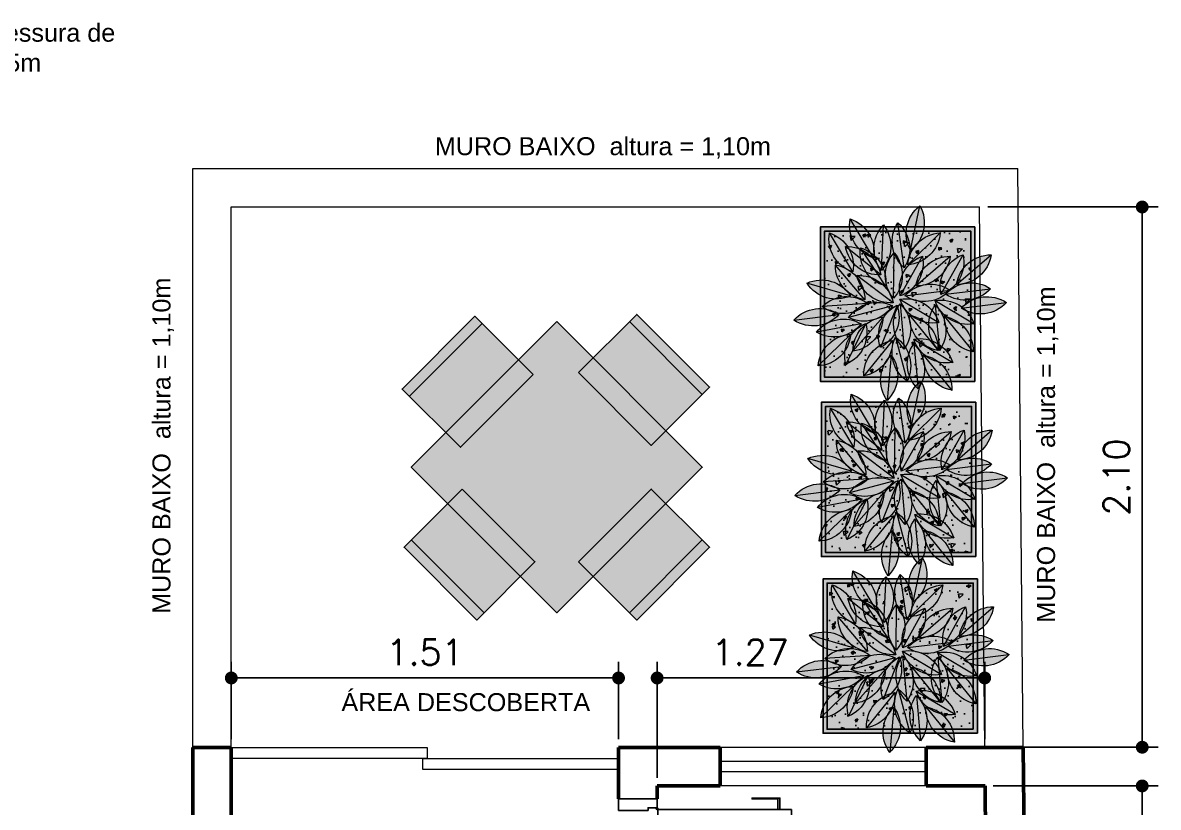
# Model space of a CAD drawing. Header units: millimetres. Extents: x -4763 to 645, y -25 to 217.
# Drawn here: x -39.127 to -34.711, y 54.248 to 57.297 of the extents above; entities that cross this region are included whole.
import ezdxf

# ---------------------------------------------------------------- set-up
doc = ezdxf.new("R2010")
doc.units = ezdxf.units.MM
doc.header["$LTSCALE"] = 0.5
doc.header["$PDMODE"] = 3
doc.linetypes.add('HIDDEN2', pattern=[4.7625, 3.175, -1.5875])
for name, color, linetype, lineweight in [('A-TRACEJADO', 251, 'HIDDEN2', 18), ('Alvenaria-alta', 5, 'Continuous', 50), ('Alvenaria-baixa', 3, 'Continuous', 20), ('ARQ cota externa', 1, 'Continuous', 15), ('ARQ Esquadria 2', 2, 'Continuous', 20), ('ARQ Esquadrias 1', 1, 'Continuous', 13)]:
    doc.layers.add(name, color=color, linetype=linetype, lineweight=lineweight)
for name, color, linetype in [('AI-Hatch mob', 254, 'Continuous'), ('AI-Mob', 2, 'Continuous'), ('AI-Paisagismo', 95, 'Continuous'), ('AI-Produção', 1, 'Continuous'), ('DETALHE', 2, 'Continuous')]:
    doc.layers.add(name, color=color, linetype=linetype)
doc.styles.add('arial 7', font='arial.ttf', dxfattribs={"height": 0.07})
doc.styles.add('RS50', font='romans.shx', dxfattribs={"height": 0.1})
doc.dimstyles.new('Cota 50', dxfattribs={"dimscale": 0.05, "dimtxt": 0.1, "dimasz": 1, "dimexe": 1.25, "dimexo": 0.625, "dimgap": 1, "dimtad": 1, "dimzin": 4, "dimdsep": 46, "dimtxsty": 'RS50', "dimblk": 'DOT', "dimcen": 0.1, "dimclrd": 256, "dimclre": 256, "dimclrt": 256, "dimadec": 0, "dimazin": 0, "dimtfac": 1, "dimtix": 1, "dimtmove": 0, "dimatfit": 3, "dimldrblk": 'DOT', "dimfxl": 1.25, "dimarcsym": 0})

# ---------------------------------------------------------------- blocks, each defined once
blk = doc.blocks.new('P60E')
at = {"layer": 'A-TRACEJADO'}
blk.add_arc((0.035, 0.15), 0.5254, 0, 85.9337, dxfattribs=at)
at = {"layer": 'DETALHE', "color": 2}
for p, q in [((0.0414, 0.673), (0.0414, 0.1527)), ((0.0723, 0.673), (0.0414, 0.673)), ((0.0723, 0.1527), (0.0723, 0.673)), ((0.0414, 0.1527), (0.0723, 0.1527))]:
    blk.add_line(p, q, dxfattribs=at)
at = {"layer": 'DETALHE', "color": 1}
for points in [[(0.0414, 0.6271), (-0.0028, 0.6271), (-0.0028, 0.519), (0.0005, 0.519), (0.0005, 0.6191), (0.0414, 0.6191)], [(0.0723, 0.6271), (0.1165, 0.6271), (0.1165, 0.519), (0.1132, 0.519), (0.1132, 0.6191), (0.0723, 0.6191)]]:
    blk.add_lwpolyline(points, close=True, dxfattribs=at)
at = {"layer": 'DETALHE', "color": 2}
for points in [[(0, 0.15), (0.035, 0.15), (0.035, 0.115), (0.045, 0.115), (0.045, 0), (0, 0)], [(0.6, 0.15), (0.565, 0.15), (0.565, 0.115), (0.555, 0.115), (0.555, 0), (0.6, 0)]]:
    blk.add_lwpolyline(points, close=True, dxfattribs=at)
blk.add_circle((0.0383, 0.15), 0.00326, dxfattribs=at)
blk = doc.blocks.new('MESA 8')
at = {"layer": 'AI-Hatch mob'}
for points in [[(178.6251, 145.7712), (178.2251, 145.7712), (178.2251, 145.7312), (178.6251, 145.7312)], [(178.8251, 144.7312), (178.0251, 144.7312), (178.0251, 145.5312), (178.8251, 145.5312)]]:
    blk.add_hatch(color=31, dxfattribs=at).paths.add_polyline_path(points)
at = {"layer": 'AI-Hatch mob', "ltscale": 3}
blk.add_hatch(color=254, dxfattribs=at).paths.add_polyline_path([(178.6251, 145.7312), (178.2251, 145.7312), (178.2251, 145.5312), (178.6251, 145.5312)])
at = {"layer": 'AI-Hatch mob'}
h = blk.add_hatch(color=31, dxfattribs=at)
h.paths.add_polyline_path([(177.8251, 145.3312), (177.7851, 145.3312), (177.7851, 144.9312), (177.8251, 144.9312)])
h.paths.add_polyline_path([(178.6251, 144.5312), (178.2251, 144.5312), (178.2251, 144.4912), (178.6251, 144.4912)])
h.paths.add_polyline_path([(179.0651, 145.3414), (179.0251, 145.3414), (179.0251, 144.9414), (179.0651, 144.9414)])
at = {"layer": 'AI-Hatch mob', "ltscale": 3}
h = blk.add_hatch(color=254, dxfattribs=at)
h.paths.add_polyline_path([(178.0251, 145.3312), (177.8251, 145.3312), (177.8251, 144.9312), (178.0251, 144.9312)])
h.paths.add_polyline_path([(178.6251, 144.7312), (178.2251, 144.7312), (178.2251, 144.5312), (178.6251, 144.5312)])
h.paths.add_polyline_path([(179.0251, 145.3414), (178.8251, 145.3414), (178.8251, 144.9414), (179.0251, 144.9414)])
for p, q in [((178.6251, 145.7312), (178.2251, 145.7312)), ((177.8251, 144.9312), (177.8251, 145.3312)), ((179.0251, 144.9414), (179.0251, 145.3414)), ((178.6251, 144.5312), (178.2251, 144.5312))]:
    blk.add_line(p, q)
for points in [[(178.6251, 145.4512), (178.6251, 145.7712), (178.2251, 145.7712), (178.2251, 145.4512)], [(178.8251, 144.7312), (178.0251, 144.7312), (178.0251, 145.5312), (178.8251, 145.5312)], [(178.1051, 145.3312), (177.7851, 145.3312), (177.7851, 144.9312), (178.1051, 144.9312)], [(178.7451, 144.9414), (179.0651, 144.9414), (179.0651, 145.3414), (178.7451, 145.3414)], [(178.6251, 144.8112), (178.6251, 144.4912), (178.2251, 144.4912), (178.2251, 144.8112)]]:
    blk.add_lwpolyline(points, close=True)
blk = doc.blocks.new('VASO QUADRADO 50CM - FOLHAGEM - PLANTA')
at = {"layer": 'AI-Hatch mob', "ltscale": 3, "true_color": 0xd9c8a0}
h = blk.add_hatch(color=9, dxfattribs=at)
h.dxf.hatch_style = 1
h.paths.add_polyline_path([(0, 0), (0.5, 0), (0.5, -0.5), (0, -0.5)])
h.paths.add_polyline_path([(0.0133, -0.0133), (0.4867, -0.0133), (0.4867, -0.4867), (0.0133, -0.4867)], flags=16)
at = {"layer": 'AI-Hatch mob', "ltscale": 3}
h = blk.add_hatch(color=255, dxfattribs=at)
h.dxf.hatch_style = 1
h.paths.add_polyline_path([(0.0133, -0.0133), (0.4867, -0.0133), (0.4867, -0.4867), (0.0133, -0.4867)])
at = {"layer": 'AI-Hatch mob', "ltscale": 3, "true_color": 0xa0784b}
h = blk.add_hatch(dxfattribs=at)
h.set_pattern_fill('AR-CONC,_O', color=35, scale=0.0006)
h.set_pattern_definition([(50, (0.01333, -0.48667), (0.109311, -0.009563), [0.01143, -0.12573]), (355, (0.01333, -0.48667), (-0.021146, 0.114634), [0.009144, -0.100584]), (100.451, (0.02244, -0.48746), (0.088166, 0.10507), [0.009714, -0.106854]), (46.184, (0.01333, -0.45619), (0.162647, -0.025225), [0.017145, -0.188595]), (96.636, (0.02689, -0.45829), (0.142443, 0.148455), [0.01457, -0.16028]), (351.184, (0.01333, -0.45619), (0.142443, 0.148455), [0.013716, -0.150876]), (21, (0.02857, -0.46381), (0.090969, -0.061359), [0.01143, -0.12573]), (326, (0.02857, -0.46381), (0.037081, 0.110513), [0.009144, -0.100584]), (71.451, (0.03615, -0.46892), (0.12805, 0.049154), [0.009714, -0.106854]), (37.5, (0.013333, -0.486667), (0.0018532, 0.050733), [0, -0.099365, 0, -0.102108, 0, -0.100965]), (7.5, (0.013333, -0.486667), (0.040092, 0.0601083), [0, -0.058217, 0, -0.097079, 0, -0.038481]), (327.5, (-0.02065, -0.486667), (0.0813544, -0.0034372), [0, -0.0381, 0, -0.118872, 0, -0.157734]), (317.5, (-0.03589, -0.48667), (0.0888775, 0.015256), [0, -0.04953, 0, -0.078943, 0, -0.112014])])
h.paths.add_polyline_path([(0.0133, -0.0133), (0.4867, -0.0133), (0.4867, -0.4867), (0.0133, -0.4867)])
at = {"layer": 'AI-Paisagismo', "ltscale": 0.2, "true_color": 0xbad0ae}
h = blk.add_hatch(color=9, dxfattribs=at)
h.paths.add_polyline_path([(0.3832, -0.3935, -0.100924), (0.4262, -0.406), (0.3967, -0.3692, -0.107227), (0.3527, -0.351, 0.118109)])
h.paths.add_polyline_path([(0.3967, -0.3692), (0.3589, -0.3222), (0.3445, -0.3129, 0.087525), (0.3527, -0.351, 0.107227)])
h.paths.add_polyline_path([(0.3589, -0.3222), (0.3967, -0.3692, 0.064546), (0.4255, -0.3707, -0.032948), (0.416, -0.3594)])
h.paths.add_polyline_path([(0.4262, -0.406, -0.027539), (0.4368, -0.4124, 0.086339), (0.4294, -0.3746, -0.012349), (0.4255, -0.3707, -0.064546), (0.3967, -0.3692)])
h.paths.add_polyline_path([(0.3445, -0.3044), (0.3589, -0.3222), (0.416, -0.3594, -0.066451), (0.4018, -0.3333, 0.145969)])
h.paths.add_polyline_path([(0.416, -0.3594), (0.4255, -0.3656, 0.089851), (0.4018, -0.3333, 0.066451)], flags=17)
h.paths.add_polyline_path([(0.4477, -0.1851, -0.037664), (0.4349, -0.196, 0.035548), (0.4244, -0.208), (0.5685, -0.1776, 0.292569)])
h.paths.add_polyline_path([(0.4807, -0.1121, 0.246734), (0.3925, -0.1679, -0.029114), (0.4054, -0.1698, -0.113678), (0.3781, -0.2122, 0.011443), (0.3777, -0.2173)])
h.paths.add_polyline_path([(0.2775, -0.2267, 0.13858), (0.3101, -0.1751, -0.037664), (0.3136, -0.1586, 0.105439), (0.3102, -0.1119, -0.041246), (0.2917, -0.1113)])
h.paths.add_polyline_path([(0.2596, -0.1808, -0.057882), (0.2664, -0.2058, 0.052734), (0.2775, -0.2267), (0.2917, -0.1113, -0.023279), (0.2814, -0.1096, -0.066795), (0.2952, -0.0831), (0.2955, -0.0805, 0.000892), (0.2952, -0.0808, -0.0418), (0.2824, -0.0945, 0.207539)])
h.paths.add_polyline_path([(0.1905, -0.1161, -0.049357), (0.2107, -0.125), (0.2466, -0.1284, 0.13858), (0.194, -0.0973, -0.037664), (0.1774, -0.0942, 0.149564), (0.1129, -0.1066, -0.027478), (0.1203, -0.1165), (0.1895, -0.123, -0.015627)])
h.paths.add_polyline_path([(0.2296, -0.1384, -0.050359), (0.2084, -0.1461), (0.266, -0.2425, 0.082276), (0.2664, -0.2058, -0.057882), (0.2596, -0.1808, 0.117388)])
h.paths.add_polyline_path([(-0.0291, -0.0744), (0.0854, -0.1671, 0.013297), (0.0842, -0.1613, -0.112104), (0.0625, -0.1165, 0.237174)])
h.paths.add_polyline_path([(0.122, -0.1976, 0.13858), (0.0694, -0.1665, -0.037664), (0.0528, -0.1635, 0.184508), (-0.0246, -0.1839)])
h.paths.add_polyline_path([(0.08, -0.2673, 0.145969), (0.1433, -0.2568), (0.001, -0.2188, 0.101569), (0.0333, -0.2504, -0.112104)])
h.paths.add_polyline_path([(0.1324, -0.267, 0.13858), (0.0731, -0.2814, -0.037664), (0.0591, -0.2908, 0.184508), (0.0178, -0.3594)])
h.paths.add_polyline_path([(0.1525, -0.402, 0.013297), (0.1465, -0.4027, -0.112104), (0.1001, -0.4202, 0.237174), (0.0499, -0.5077)])
h.paths.add_polyline_path([(0.1593, -0.5131, 0.373899), (0.1861, -0.3683)])
h.paths.add_polyline_path([(0.2338, -0.4819, -0.081539), (0.2213, -0.4477, 0.020331), (0.2165, -0.44), (0.1985, -0.5861, 0.261869)])
h.paths.add_polyline_path([(0.2552, 0.1026), (0.2379, -0.0378, -0.00833), (0.2402, -0.0407, 0.363417)])
h.paths.add_polyline_path([(0.3183, -0.0266, -0.037664), (0.3147, -0.0431, 0.035548), (0.3137, -0.059), (0.4097, 0.0526, 0.292569)])
h.paths.add_polyline_path([(0.2444, -0.2665), (0.2064, -0.4088, 0.052926), (0.2245, -0.3935, -0.116314), (0.2507, -0.3492, 0.191422)])
h = blk.add_hatch(color=9, dxfattribs=at)
h.paths.add_polyline_path([(0.2668, -0.4568, -0.112104), (0.2746, -0.4077, 0.145969), (0.2523, -0.3475), (0.242, -0.4944, 0.101569)])
h.paths.add_polyline_path([(0.2746, -0.4077, 0.112104), (0.2668, -0.4568, 0.112104)])
h.paths.add_polyline_path([(0.1819, -0.2081, -0.037664), (0.1985, -0.2112, 0.035548), (0.2144, -0.2118), (0.1342, -0.1467, -0.087651), (0.1384, -0.1856, 0.110582)])
h.paths.add_polyline_path([(0.2144, -0.2118, 0.013297), (0.2133, -0.2059, -0.112104), (0.1916, -0.1612, 0.035794), (0.1807, -0.1494, -0.11517), (0.1311, -0.1376, -0.021504), (0.1342, -0.1467)])
h.paths.add_polyline_path([(0.1807, -0.1494, 0.147191), (0.1228, -0.1206, -0.042163), (0.1311, -0.1376, 0.11517)])
h.paths.add_polyline_path([(0.1384, -0.1856, 0.087651), (0.1342, -0.1467), (0.1, -0.1191, 0.176284)])
h.paths.add_polyline_path([(0.1342, -0.1467, 0.021504), (0.1311, -0.1376, -0.072842), (0.1044, -0.119, 0.009714), (0.1, -0.1191)], flags=17)
h.paths.add_polyline_path([(0.1311, -0.1376, 0.042163), (0.1228, -0.1206, 0.04126), (0.1044, -0.119, 0.072842)], flags=16)
h.paths.add_polyline_path([(0.4165, -0.2616, 0.000542), (0.4163, -0.2614, -0.092666), (0.3805, -0.241, 0.082722), (0.3442, -0.2348, -0.102665), (0.2995, -0.2439, 0.080192), (0.2693, -0.2631)])
h.paths.add_polyline_path([(0.5138, -0.2498), (0.3681, -0.2287, 0.039127), (0.3805, -0.241, -0.092666), (0.4163, -0.2614, 0.23024)])
h.paths.add_polyline_path([(0.3442, -0.2348, 0.091661), (0.3781, -0.2122, -0.073166), (0.3862, -0.1805), (0.2768, -0.2416, 0.050945), (0.2995, -0.2439, -0.102665)])
h.paths.add_polyline_path([(0.5064, -0.2959, 0.351124), (0.3661, -0.2966, -0.02721), (0.3772, -0.3018)])
h.paths.add_polyline_path([(0.5259, -0.4037), (0.4177, -0.3385, -0.077877), (0.4323, -0.37, -0.010134), (0.4278, -0.3705, -0.009879), (0.4294, -0.3746, 0.237174)])
h.paths.add_polyline_path([(0.5064, -0.2959), (0.3772, -0.3018, -0.083912), (0.4068, -0.3246, 0.020047), (0.4157, -0.3261, -0.037664), (0.4325, -0.3268, 0.184508)])
h.paths.add_polyline_path([(0.4477, -0.1851, 0.184508), (0.4807, -0.1121), (0.3777, -0.2173, 0.13858), (0.4349, -0.196, -0.037664)])
h.paths.add_polyline_path([(0.2821, -0.0948), (0.3002, 0.0514, 0.373899)])
h.paths.add_polyline_path([(0.2396, -0.2495, 0.0303), (0.2511, -0.2422), (0.1175, -0.2297, -0.076843), (0.1415, -0.2542, 0.032497), (0.1552, -0.2591, -0.196395)])
h.paths.add_polyline_path([(0.1459, -0.4341, -0.037664), (0.1505, -0.4178, 0.035548), (0.1525, -0.402), (0.0499, -0.5077, 0.292569)])
h.paths.add_polyline_path([(0.1861, -0.3683, 0.13858), (0.1505, -0.4178, -0.037664), (0.1459, -0.4341, 0.184508), (0.1593, -0.5131)])
h.paths.add_polyline_path([(0.2338, -0.4819, 0.033376), (0.242, -0.4944), (0.2523, -0.3475, 0.005161), (0.2507, -0.3492, -0.116314), (0.2245, -0.3935, 0.122739), (0.2213, -0.4477, -0.081539)])
h.paths.add_polyline_path([(0.2966, -0.3605, -0.098961), (0.3357, -0.3806, 0.015851), (0.3426, -0.3823), (0.2544, -0.2644, 0.248234)])
h.paths.add_polyline_path([(0.3768, -0.4514), (0.2644, -0.3563, 0.13858), (0.2897, -0.4118, -0.037664), (0.3016, -0.4238, 0.184508)])
h.paths.add_polyline_path([(0.3179, -0.5437), (0.277, -0.4022, 0.013297), (0.2746, -0.4077, -0.112104), (0.2668, -0.4568, 0.237174)])
h.paths.add_polyline_path([(0.0883, -0.214, 0.084119), (0.122, -0.1976), (-0.0246, -0.1839, 0.116397), (0.0186, -0.212, -0.159337)])
h.paths.add_polyline_path([(0.1369, -0.1979, 0.027658), (0.1384, -0.1856, -0.176284), (0.1, -0.1191, -0.009714), (0.1044, -0.119, -0.013792), (0.1, -0.1146, -0.034005), (0.1129, -0.1066, 0.141882), (0.0614, -0.0714)])
h.paths.add_polyline_path([(0.4097, 0.0526), (0.3137, -0.059, 0.013297), (0.3195, -0.058, -0.112104), (0.3649, -0.0377, 0.237174)])
h.paths.add_polyline_path([(0.2693, -0.2631, 0.13858), (0.3248, -0.2886, -0.037664), (0.3416, -0.2899, 0.184508), (0.4165, -0.2616)])
h.paths.add_polyline_path([(0.4051, -0.0793, 0.078558), (0.3716, -0.0897, -0.045693), (0.3541, -0.1004, 0.161962), (0.3136, -0.1586, -0.037664), (0.3101, -0.1751, 0.035548), (0.309, -0.191)])
h.paths.add_polyline_path([(0.2281, -0.0272, -0.032175), (0.2379, -0.0378), (0.2552, 0.1026, 0.327072)])
h.paths.add_polyline_path([(0.2088, -0.092, 0.145969), (0.2615, -0.1286), (0.186, -0.0022, 0.101569), (0.1871, -0.0473, -0.112104)])
h.paths.add_polyline_path([(0.0528, -0.1635, -0.037664), (0.0694, -0.1665, 0.035548), (0.0854, -0.1671), (-0.0291, -0.0744, 0.292569)])
h.paths.add_polyline_path([(0.1992, -0.329, 0.184508), (0.2064, -0.4088), (0.2444, -0.2665, 0.13858), (0.205, -0.3131, -0.037664)])
h.paths.add_polyline_path([(0.2133, -0.2059, 0.145969), (0.266, -0.2425), (0.2084, -0.1461, -0.042676), (0.1895, -0.1491, 0.027376), (0.1916, -0.1612, -0.112104)])
h.paths.add_polyline_path([(0.1895, -0.1491, 0.042676), (0.2084, -0.1461), (0.1949, -0.1235), (0.1895, -0.123, 0.058293)])
h.paths.add_polyline_path([(0.1985, -0.5861), (0.2165, -0.44, 0.373899)])
h.paths.add_polyline_path([(0.0178, -0.3594, 0.26673), (0.1167, -0.3074, -0.016018), (0.1099, -0.3052, -0.075418), (0.1299, -0.2781, 0.02535), (0.1324, -0.267)])
h.paths.add_polyline_path([(0.5685, -0.1776), (0.4244, -0.208, 0.013297), (0.4297, -0.2108, -0.112104), (0.4781, -0.2222, 0.237174)])
h.paths.add_polyline_path([(0.4807, -0.4708), (0.3546, -0.3948, 0.024471), (0.3585, -0.4051, -0.047495), (0.3688, -0.4237, 0.293931)])
at = {"layer": 'AI-Paisagismo', "ltscale": 0.2, "true_color": 0x8ba362}
h = blk.add_hatch(color=65, dxfattribs=at)
h.paths.add_polyline_path([(0.2472, -0.2519, 0.017778), (0.2396, -0.2495, -0.196395), (0.1552, -0.2591, 0.070946), (0.1299, -0.2781, -0.055525), (0.1204, -0.3011)])
h.paths.add_polyline_path([(0.2396, -0.2495, 0.196395), (0.1552, -0.2591, 0.196395)])
h.paths.add_polyline_path([(0.1204, -0.3011, 0.055525), (0.1299, -0.2781, 0.075418), (0.1099, -0.3052)])
h.paths.add_polyline_path([(0.1488, -0.3499, 0.09614), (0.1076, -0.3615, 0.07807), (0.0977, -0.3948)])
h.paths.add_polyline_path([(0.1369, -0.1979), (0.0614, -0.0714, 0.101569), (0.0625, -0.1165, -0.112104), (0.0842, -0.1613, 0.145969)])
h.paths.add_polyline_path([(0.0842, -0.1613, 0.112104), (0.0625, -0.1165, 0.112104)], flags=17)
h.paths.add_polyline_path([(0.1774, -0.0942, -0.037664), (0.194, -0.0973, 0.035548), (0.21, -0.0979), (0.0956, -0.0052, 0.292569)])
h.paths.add_polyline_path([(0.5259, -0.4037, 0.292569), (0.4325, -0.3268, -0.037664), (0.4157, -0.3261, 0.016032), (0.4085, -0.3265, -0.033593), (0.4177, -0.3385)])
h.paths.add_polyline_path([(0.0849, -0.2707, 0.013297), (0.08, -0.2673, -0.112104), (0.0333, -0.2504, 0.237174), (-0.0617, -0.284)])
h.paths.add_polyline_path([(0.2511, -0.2422, 0.13858), (0.1985, -0.2112, -0.037664), (0.1819, -0.2081, 0.168768), (0.1101, -0.2247, -0.019831), (0.1175, -0.2297)])
h.paths.add_polyline_path([(0.2615, -0.1286, 0.210359), (0.2402, -0.0407, -0.009228), (0.2372, -0.0436, -0.041724), (0.2281, -0.0272, 0.110421), (0.186, -0.0022)])
h.paths.add_polyline_path([(0.3541, -0.1004, -0.045693), (0.3716, -0.0897, 0.146864), (0.41, -0.0379), (0.3046, -0.0967, -0.036073), (0.3102, -0.1119, 0.102179)])
h.paths.add_polyline_path([(0.3102, -0.1119, 0.036073), (0.3046, -0.0967), (0.2927, -0.1033), (0.2917, -0.1113, 0.041246)])
h.paths.add_polyline_path([(0.3046, -0.0967, 0.038366), (0.2963, -0.0817, 0.004087), (0.2952, -0.0831), (0.2927, -0.1033)])
h.paths.add_polyline_path([(0.2927, -0.1033), (0.2952, -0.0831, 0.066795), (0.2814, -0.1096)])
h.paths.add_polyline_path([(0.2917, -0.1113), (0.2927, -0.1033), (0.2814, -0.1096, 0.023279)])
h.paths.add_polyline_path([(0.4368, -0.4124, -0.015098), (0.4368, -0.4192, -0.134782), (0.3832, -0.3935, 0.063918), (0.3546, -0.3948), (0.4807, -0.4708, 0.167395)])
h.paths.add_polyline_path([(0.3357, -0.3806, -0.098961), (0.2966, -0.3605, 0.072737), (0.2644, -0.3563), (0.3768, -0.4514, 0.064427), (0.3688, -0.4237, -0.047495), (0.3585, -0.4051, 0.074899)])
h.paths.add_polyline_path([(0.3179, -0.5437, 0.292569), (0.3016, -0.4238, -0.037664), (0.2897, -0.4118, 0.035548), (0.277, -0.4022)])
h.paths.add_polyline_path([(0.3426, -0.3823, 0.101569), (0.3368, -0.3376, -0.112104), (0.3107, -0.2953, 0.145969), (0.2544, -0.2644)])
h.paths.add_polyline_path([(0.3862, -0.1805, -0.031435), (0.3925, -0.1679, 0.072241), (0.3603, -0.1696, -0.112104), (0.3149, -0.1899, 0.145969), (0.2768, -0.2416)])
h.paths.add_polyline_path([(0.4051, -0.0793), (0.309, -0.191, 0.013297), (0.3149, -0.1899, -0.112104), (0.3603, -0.1696, 0.237174)])
h.paths.add_polyline_path([(0.3195, -0.058, 0.074298), (0.2963, -0.0817, -0.038366), (0.3046, -0.0967), (0.41, -0.0379, 0.101569), (0.3649, -0.0377, -0.112104)])
h.paths.add_polyline_path([(0.2821, -0.0948, 0.000892), (0.2824, -0.0945, -0.0418), (0.2952, -0.0808, 0.095322), (0.3147, -0.0431, -0.037664), (0.3183, -0.0266, 0.184508), (0.3002, 0.0514)])
h.paths.add_polyline_path([(0.21, -0.0979, 0.013297), (0.2088, -0.092, -0.112104), (0.1871, -0.0473, 0.237174), (0.0956, -0.0052)])
h.paths.add_polyline_path([(0.1895, -0.123), (0.1203, -0.1165, -0.010676), (0.1228, -0.1206, -0.147191), (0.1807, -0.1494, 0.01957), (0.1895, -0.1491, -0.058293)])
h.paths.add_polyline_path([(0.1433, -0.2568, 0.007056), (0.1415, -0.2542, -0.101448), (0.1045, -0.2285, -0.015264), (0.1101, -0.2247, 0.054303), (0.0883, -0.214, -0.159337), (0.0186, -0.212, 0.041995), (0.001, -0.2188)])
h.paths.add_polyline_path([(0.0591, -0.2908, -0.037664), (0.0731, -0.2814, 0.035548), (0.0849, -0.2707), (-0.0617, -0.284, 0.292569)])
h.paths.add_polyline_path([(0.1204, -0.3011, -0.016331), (0.1167, -0.3074, 0.085412), (0.1546, -0.3116, -0.112104), (0.2023, -0.2977, 0.145969), (0.2472, -0.2519)])
h.paths.add_polyline_path([(0.055, -0.4173), (0.1019, -0.3947, -0.009389), (0.0977, -0.3948, -0.07807), (0.1076, -0.3615, 0.176242)])
h.paths.add_polyline_path([(0.1488, -0.3499, -0.080697), (0.1847, -0.3527, 0.062104), (0.1992, -0.329, -0.037664), (0.205, -0.3131, 0.035548), (0.2082, -0.2975)], flags=17)
h.paths.add_polyline_path([(0.1076, -0.3615, -0.09614), (0.1488, -0.3499), (0.2082, -0.2975, 0.013297), (0.2023, -0.2977, -0.112104), (0.1546, -0.3116, 0.156211)])
h.paths.add_polyline_path([(0.1815, -0.3564, 0.010904), (0.1847, -0.3527, 0.080697), (0.1488, -0.3499), (0.0977, -0.3948, 0.009389), (0.1019, -0.3947)])
h.paths.add_polyline_path([(0.1019, -0.3947, 0.205115), (0.1815, -0.3564)], flags=17)
h.paths.add_polyline_path([(0.1019, -0.3947), (0.055, -0.4173, 0.101569), (0.1001, -0.4202, -0.112104), (0.1465, -0.4027, 0.145969), (0.1877, -0.3535), (0.1815, -0.3564, -0.205115)])
h.paths.add_polyline_path([(0.3089, -0.2896, 0.013297), (0.3107, -0.2953, -0.112104), (0.3368, -0.3376, 0.046441), (0.3527, -0.351, -0.087525), (0.3445, -0.3129)])
h.paths.add_polyline_path([(0.3248, -0.2886, 0.035548), (0.3089, -0.2896), (0.3445, -0.3129, -0.018965), (0.3445, -0.3044, -0.145969), (0.4018, -0.3333, -0.013297), (0.3998, -0.3277, -0.019506), (0.4085, -0.3265, 0.005654), (0.4068, -0.3246, -0.118205), (0.3593, -0.3026, -0.020132), (0.3661, -0.2966, 0.056814), (0.3416, -0.2899, -0.037664)])
h.paths.add_polyline_path([(0.5138, -0.2498, 0.101569), (0.4781, -0.2222, -0.112104), (0.4297, -0.2108, 0.145969), (0.3681, -0.2287)])
for points in [[(0, 0), (0.5, 0), (0.5, -0.5), (0, -0.5), (0, 0)], [(0.0133, -0.0133), (0.4867, -0.0133), (0.4867, -0.4867), (0.0133, -0.4867), (0.0133, -0.0133)]]:
    blk.add_lwpolyline(points)
at = {"layer": 'AI-Paisagismo', "color": 67, "lineweight": 15, "ltscale": 0.2, "true_color": 0x6a7f57}
for p, q in [((0.2372, -0.0436), (0.2552, 0.1026)), ((0.2821, -0.0948), (0.3002, 0.0514)), ((0.3137, -0.059), (0.4097, 0.0526)), ((0.21, -0.0979), (0.0956, -0.0052)), ((0.2615, -0.1286), (0.186, -0.0022)), ((0.1369, -0.1979), (0.0614, -0.0714)), ((0.2814, -0.1096), (0.41, -0.0379)), ((0.0854, -0.1671), (-0.0291, -0.0744)), ((0.2775, -0.2267), (0.2955, -0.0805)), ((0.309, -0.191), (0.4051, -0.0793)), ((0.2466, -0.1284), (0.1, -0.1146)), ((0.2144, -0.2118), (0.1, -0.1191)), ((0.266, -0.2425), (0.1905, -0.1161)), ((0.3777, -0.2173), (0.4807, -0.1121)), ((0.122, -0.1976), (-0.0246, -0.1839)), ((0.2768, -0.2416), (0.4054, -0.1698)), ((0.4244, -0.208), (0.5685, -0.1776)), ((0.1433, -0.2568), (0.001, -0.2188)), ((0.2511, -0.2422), (0.1045, -0.2285)), ((0.2472, -0.2519), (0.1099, -0.3052)), ((0.3681, -0.2287), (0.5138, -0.2498)), ((0.0849, -0.2707), (-0.0617, -0.284)), ((0.1324, -0.267), (0.0178, -0.3594)), ((0.2444, -0.2665), (0.2064, -0.4088)), ((0.2544, -0.2644), (0.3426, -0.3823)), ((0.2693, -0.2631), (0.4165, -0.2616)), ((0.3089, -0.2896), (0.4323, -0.37)), ((0.2082, -0.2975), (0.0977, -0.3948)), ((0.3445, -0.3044), (0.4368, -0.4192)), ((0.3593, -0.3026), (0.5064, -0.2959)), ((0.3998, -0.3277), (0.5259, -0.4037)), ((0.1877, -0.3535), (0.055, -0.4173)), ((0.2523, -0.3475), (0.242, -0.4944)), ((0.2644, -0.3563), (0.3768, -0.4514)), ((0.1525, -0.402), (0.0499, -0.5077)), ((0.1861, -0.3683), (0.1593, -0.5131)), ((0.277, -0.4022), (0.3179, -0.5437)), ((0.3546, -0.3948), (0.4807, -0.4708)), ((0.1985, -0.5861), (0.2165, -0.44))]:
    blk.add_line(p, q, dxfattribs=at)
for centre, start, end in [((0.3303, 0.0192), 131.9729, 213.9758), ((0.1621, 0.0399), 311.9729, 33.9758), ((0.3752, -0.032), 131.9729, 213.9758), ((0.2071, -0.0113), 311.9729, 33.9758), ((0.2975, 0.052), 278.3008, 0.3037), ((0.4259, -0.0584), 98.3008, 180.3037), ((0.0994, -0.1174), 9.9875, 91.9904), ((0.2061, 0.0143), 189.9875, 271.9904), ((0.2965, -0.022), 169.8363, 251.8392), ((0.151, -0.1088), 349.8363, 71.8392), ((0.387, -0.1477), 78.1496, 160.1525), ((0.1718, -0.0912), 169.8363, 251.8392), ((0.0264, -0.1781), 349.8363, 71.8392), ((0.3045, 0.0002), 258.1496, 340.1525), ((-0.0252, -0.1866), 9.9875, 91.9904), ((0.0815, -0.055), 189.9875, 271.9904), ((0.1654, -0.2058), 43.6596, 125.6625), ((0.3706, -0.164), 131.9729, 213.9758), ((0.2024, -0.1432), 311.9729, 33.9758), ((0.2928, -0.0799), 278.3008, 0.3037), ((0.4213, -0.1904), 98.3008, 180.3037), ((0.1812, -0.0372), 223.6596, 305.6625), ((0.1039, -0.2312), 9.9875, 91.9904), ((0.2105, -0.0996), 189.9875, 271.9904), ((0.3009, -0.1359), 169.8363, 251.8392), ((0.1555, -0.2227), 349.8363, 71.8392), ((0.3687, -0.1054), 274.5836, 356.5865), ((0.4897, -0.224), 94.5836, 176.5865), ((0.0408, -0.2751), 43.6596, 125.6625), ((0.0566, -0.1064), 223.6596, 305.6625), ((0.3823, -0.2797), 78.1496, 160.1525), ((0.2998, -0.1317), 258.1496, 340.1525), ((0.5139, -0.2757), 60.9115, 142.9144), ((0.479, -0.11), 240.9115, 322.9144), ((0.0503, -0.3197), 34.0452, 116.0481), ((0.094, -0.156), 214.0452, 296.0481), ((0.1699, -0.3197), 43.6596, 125.6625), ((0.4288, -0.323), 40.7603, 122.7632), ((0.0193, -0.3617), 54.1964, 136.1993), ((0.1856, -0.151), 223.6596, 305.6625), ((0.2092, -0.3575), 70.2015, 152.2044), ((0.1479, -0.1996), 250.2015, 332.2044), ((0.3438, -0.347), 49.5987, 131.6016), ((0.4531, -0.1554), 220.7603, 302.7632), ((0.0039, -0.193), 234.1964, 316.1993), ((0.1283, -0.3791), 87.8685, 169.8714), ((0.022, -0.2473), 267.8685, 349.8714), ((0.3072, -0.3595), 124.0248, 206.0277), ((0.1436, -0.3158), 304.0248, 26.0277), ((0.3664, -0.2727), 175.7754, 257.7783), ((0.2307, -0.3741), 355.7754, 77.7783), ((0.342, -0.1777), 229.5987, 311.6016), ((0.3243, -0.4008), 15.9266, 97.9295), ((0.4168, -0.2588), 195.9266, 277.9295), ((0.4367, -0.3839), 51.5938, 133.5967), ((0.2089, -0.4098), 90.3527, 172.3556), ((0.097, -0.2826), 270.3527, 352.3556), ((0.4567, -0.3087), 177.7705, 259.7734), ((0.3246, -0.4148), 357.7705, 79.7734), ((0.429, -0.2146), 231.5938, 313.5967), ((0.4192, -0.4382), 17.9217, 99.9246), ((0.5066, -0.2932), 197.9217, 279.9246), ((0.1581, -0.4617), 74.6859, 156.6887), ((0.0847, -0.3091), 254.6859, 336.6887), ((0.3316, -0.4269), 134.9605, 216.9634), ((0.1626, -0.415), 314.9605, 36.9634), ((0.3753, -0.3391), 188.7838, 270.7867), ((0.2659, -0.4685), 8.7838, 90.7867), ((0.1619, -0.5138), 94.837, 176.8399), ((0.0404, -0.3958), 274.837, 356.8399), ((0.256, -0.4561), 128.5091, 210.512), ((0.0894, -0.4252), 308.5091, 30.512), ((0.3788, -0.4494), 155.1117, 237.1146), ((0.2161, -0.4964), 335.1117, 57.1146), ((0.374, -0.5054), 17.9217, 99.9246), ((0.4614, -0.3603), 197.9217, 279.9246), ((0.2916, -0.5234), 131.9729, 213.9758), ((0.1235, -0.5027), 311.9729, 33.9758)]:
    blk.add_arc(centre, 0.1122, start, end, dxfattribs=at)
blk = doc.blocks.new('_Dot')
at = {"color": 0, "linetype": 'ByBlock', "lineweight": -2}
blk.add_line((-0.5, 0), (-1, 0), dxfattribs=at)
at = {"color": 0, "linetype": 'ByBlock', "const_width": 0.5}
blk.add_lwpolyline([(-0.25, 0, 1), (0.25, 0, 1)], format="xyb", close=True, dxfattribs=at)
blk = doc.blocks.new('*D90')
at = {"layer": 'ARQ cota externa', "lineweight": -2, "transparency": 16777216}
for p, q in [((-35.3533, 54.331), (-34.711, 54.331)), ((-34.7735, 54.281), (-34.7735, 53.281)), ((-35.343, 53.231), (-34.711, 53.231))]:
    blk.add_line(p, q, dxfattribs=at)
at = {"layer": 'DEFPOINTS', "color": 0, "transparency": 16777216}
for p in [(-35.3846, 54.331), (-35.3743, 53.231), (-34.7735, 53.231)]:
    blk.add_point(p, dxfattribs=at)
at = {"layer": 'ARQ cota externa', "lineweight": -2, "transparency": 16777216, "xscale": 0.05, "yscale": 0.05, "zscale": 0.05}
for p, rotation in [((-34.7735, 54.331), 90), ((-34.7735, 53.231), 270)]:
    blk.add_blockref('_Dot', p, dxfattribs=dict(at, rotation=rotation))
at = {"layer": 'ARQ cota externa', "transparency": 16777216, "insert": (-34.8735, 53.781), "char_height": 0.1, "attachment_point": 5, "rotation": 90, "style": 'RS50'}
blk.add_mtext('1.10', dxfattribs=at)
blk = doc.blocks.new('*D91')
at = {"layer": 'ARQ cota externa', "lineweight": -2, "transparency": 16777216}
for p, q in [((-35.3743, 56.581), (-34.711, 56.581)), ((-34.7735, 56.531), (-34.7735, 54.5315)), ((-35.3547, 54.4815), (-34.711, 54.4815))]:
    blk.add_line(p, q, dxfattribs=at)
at = {"layer": 'DEFPOINTS', "color": 0, "transparency": 16777216}
for p in [(-35.4056, 56.581), (-35.386, 54.4815), (-34.7735, 54.4815)]:
    blk.add_point(p, dxfattribs=at)
at = {"layer": 'ARQ cota externa', "lineweight": -2, "transparency": 16777216, "xscale": 0.05, "yscale": 0.05, "zscale": 0.05}
for p, rotation in [((-34.7735, 56.581), 90), ((-34.7735, 54.4815), 270)]:
    blk.add_blockref('_Dot', p, dxfattribs=dict(at, rotation=rotation))
at = {"layer": 'ARQ cota externa', "transparency": 16777216, "insert": (-34.8735, 55.5313), "char_height": 0.1, "attachment_point": 5, "rotation": 90, "style": 'RS50'}
blk.add_mtext('2.10', dxfattribs=at)
blk = doc.blocks.new('*D95')
at = {"layer": 'ARQ cota externa', "lineweight": -2, "transparency": 16777216}
for p, q in [((-38.3156, 54.5123), (-38.3156, 54.8131)), ((-36.8097, 54.5123), (-36.8097, 54.8131)), ((-38.2656, 54.7506), (-36.8597, 54.7506))]:
    blk.add_line(p, q, dxfattribs=at)
at = {"layer": 'DEFPOINTS', "color": 0, "transparency": 16777216}
for p in [(-36.8097, 54.7506), (-38.3156, 54.481), (-36.8097, 54.481)]:
    blk.add_point(p, dxfattribs=at)
at = {"layer": 'ARQ cota externa', "lineweight": -2, "transparency": 16777216, "xscale": 0.05, "yscale": 0.05, "zscale": 0.05, "rotation": 180}
blk.add_blockref('_Dot', (-38.3156, 54.7506), dxfattribs=at)
at = {"layer": 'ARQ cota externa', "lineweight": -2, "transparency": 16777216, "xscale": 0.05, "yscale": 0.05, "zscale": 0.05}
blk.add_blockref('_Dot', (-36.8097, 54.7506), dxfattribs=at)
at = {"layer": 'ARQ cota externa', "transparency": 16777216, "insert": (-37.5626, 54.8506), "char_height": 0.1, "attachment_point": 5, "style": 'RS50'}
blk.add_mtext('1.51', dxfattribs=at)
blk = doc.blocks.new('*D96')
at = {"layer": 'ARQ cota externa', "lineweight": -2, "transparency": 16777216}
for p, q in [((-36.6597, 54.3623), (-36.6597, 54.8131)), ((-35.386, 54.5128), (-35.386, 54.8131)), ((-36.6097, 54.7506), (-35.436, 54.7506))]:
    blk.add_line(p, q, dxfattribs=at)
at = {"layer": 'DEFPOINTS', "color": 0, "transparency": 16777216}
for p in [(-35.386, 54.7506), (-35.386, 54.4815), (-36.6597, 54.331)]:
    blk.add_point(p, dxfattribs=at)
at = {"layer": 'ARQ cota externa', "lineweight": -2, "transparency": 16777216, "xscale": 0.05, "yscale": 0.05, "zscale": 0.05, "rotation": 180}
blk.add_blockref('_Dot', (-36.6597, 54.7506), dxfattribs=at)
at = {"layer": 'ARQ cota externa', "lineweight": -2, "transparency": 16777216, "xscale": 0.05, "yscale": 0.05, "zscale": 0.05}
blk.add_blockref('_Dot', (-35.386, 54.7506), dxfattribs=at)
at = {"layer": 'ARQ cota externa', "transparency": 16777216, "insert": (-36.298, 54.8506), "char_height": 0.1, "attachment_point": 5, "style": 'RS50'}
blk.add_mtext('1.27', dxfattribs=at)

msp = doc.modelspace()

# ---------------------------------------------------------------- linework, layer by layer
at = {"layer": 'Alvenaria-alta'}
for p, q in [((-38.46556, 54.48101), (-38.46556, 53.08101)), ((-38.46556, 54.48101), (-38.31556, 54.48101)), ((-38.31556, 54.48101), (-38.31556, 53.23101)), ((-36.41407, 54.48101), (-36.80968, 54.48101)), ((-36.80968, 54.28101), (-36.80968, 54.48101)), ((-36.41407, 54.33101), (-36.41407, 54.48101)), ((-35.23595, 54.48101), (-35.61407, 54.48101)), ((-35.61407, 54.33101), (-35.61407, 54.48101)), ((-35.23595, 54.48101), (-35.19729, 50.34101)), ((-36.41407, 54.33101), (-36.65968, 54.33101)), ((-36.65968, 54.28101), (-36.65968, 54.33101)), ((-35.38455, 54.33101), (-35.61407, 54.33101)), ((-35.37428, 53.23101), (-35.38455, 54.33101))]:
    msp.add_line(p, q, dxfattribs=at)
at = {"layer": 'Alvenaria-baixa'}
for p, q in [((-38.46556, 54.48101), (-38.46556, 56.73101)), ((-38.46556, 56.73101), (-35.25695, 56.73101)), ((-35.23595, 54.48101), (-35.25695, 56.73101)), ((-38.31556, 54.48101), (-38.31556, 56.58101)), ((-38.31556, 56.58101), (-35.40556, 56.58101)), ((-35.38595, 54.48101), (-35.40556, 56.58101))]:
    msp.add_line(p, q, dxfattribs=at)
at = {"layer": 'ARQ Esquadria 2'}
for p, q in [((-35.61407, 54.48101), (-36.41407, 54.48101)), ((-35.61407, 54.42601), (-36.41407, 54.42601)), ((-35.61407, 54.38601), (-36.41407, 54.38601)), ((-35.61407, 54.33101), (-36.41407, 54.33101))]:
    msp.add_line(p, q, dxfattribs=at)
at = {"layer": 'ARQ Esquadrias 1'}
for points in [[(-38.31556, 54.48101), (-37.55427, 54.48101), (-37.55427, 54.43796), (-38.31556, 54.43796)], [(-37.57097, 54.43796), (-36.80968, 54.43796), (-36.80968, 54.39491), (-37.57097, 54.39491)]]:
    msp.add_lwpolyline(points, close=True, dxfattribs=at)

# ---------------------------------------------------------------- block references
at = {"layer": 'AI-Mob', "rotation": 135.0000000000644}
msp.add_blockref('MESA 8', (191.73884, 32.02741), dxfattribs=at)
at = {"layer": 'AI-Produção', "xscale": -1.2, "yscale": 1.2, "zscale": 1.2, "rotation": 270}
for p in [(-35.42457, 55.90336), (-35.42074, 55.22206), (-35.41461, 54.53564)]:
    msp.add_blockref('VASO QUADRADO 50CM - FOLHAGEM - PLANTA', p, dxfattribs=at)
at = {"layer": 'ARQ Esquadrias 1', "rotation": 270}
msp.add_blockref('P60E', (-36.80968, 54.28101), dxfattribs=at)

# ---------------------------------------------------------------- texts
at = {"layer": 'ARQ cota externa', "char_height": 0.07, "attachment_point": 1, "style": 'arial 7'}
for s, insert in [('CONSIDERAR espessura de PAREDES com 0,15m', (-40.03278, 57.29344)), ('MURO BAIXO  altura = 1,10m', (-37.52386, 56.85231)), ('ÁREA DESCOBERTA', (-37.88722, 54.69167))]:
    msp.add_mtext_dynamic_manual_height_columns(s, width=1.3995503, gutter_width=0.35, heights=[0], dxfattribs=dict(at, insert=insert))
at = {"layer": 'ARQ cota externa', "char_height": 0.07, "attachment_point": 1, "rotation": 90, "style": 'arial 7'}
for insert in [(-38.62197, 54.99965), (-35.1825, 54.96546)]:
    msp.add_mtext_dynamic_manual_height_columns('MURO BAIXO  altura = 1,10m', width=1.3995503, gutter_width=0.35, heights=[0], dxfattribs=dict(at, insert=insert))

# ---------------------------------------------------------------- dimensions: what is measured, and where the dimension line sits
at = {"layer": 'ARQ cota externa'}
for base, p1, p2, picture, middle in [((-34.77349, 54.48151), (-35.40556, 56.58101), (-35.38596, 54.48151), '*D91', (-34.87349, 55.53126)), ((-34.77349, 53.23101), (-35.38455, 54.33101), (-35.37428, 53.23101), '*D90', (-34.87349, 53.78101))]:
    dim = msp.add_linear_dim(base=base, p1=p1, p2=p2, angle=90, dimstyle='Cota 50', dxfattribs=at)
    dim.commit()
    dim.dimension.update_dxf_attribs({"geometry": picture, "text_midpoint": middle})
dim = msp.add_linear_dim(base=(-36.80968, 54.75061), p1=(-38.31556, 54.48101), p2=(-36.80968, 54.48101), dimstyle='Cota 50', dxfattribs=at)
dim.commit()
dim.dimension.update_dxf_attribs({"geometry": '*D95', "text_midpoint": (-37.56262, 54.85061)})
dim = msp.add_linear_dim(base=(-35.38596, 54.75061), p1=(-36.65968, 54.33101), p2=(-35.38596, 54.48151), dimstyle='Cota 50', dxfattribs=at)
dim.commit()
dim.dimension.update_dxf_attribs({"geometry": '*D96', "text_midpoint": (-36.29802, 54.75061), "dimtype": 160})

doc.saveas('drawing.dxf')
